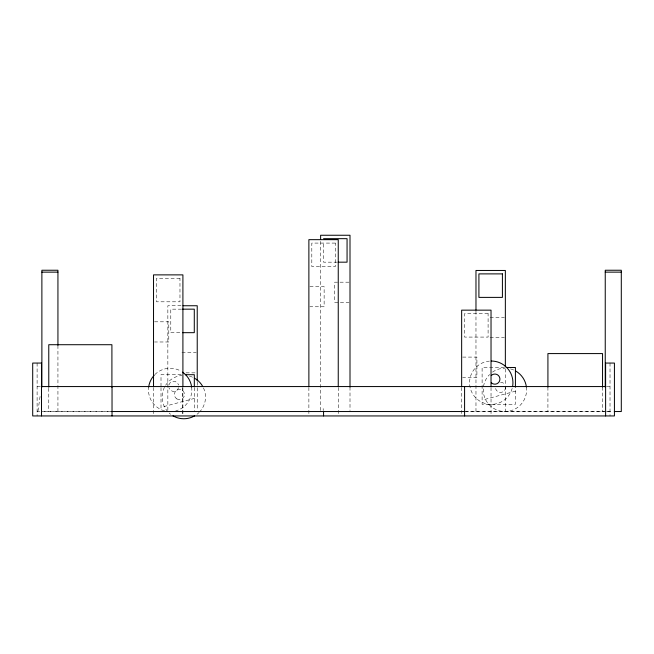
<?xml version="1.0" encoding="UTF-8"?>
<svg xmlns="http://www.w3.org/2000/svg" width="654" height="654" viewBox="0 0 654 654"><rect width="100%" height="100%" fill="white"/><g stroke="black" fill="none" stroke-linecap="round" stroke-linejoin="round"><path stroke-width="0.49" stroke-dasharray="3.27 2.45" d="M37.973 411.014L40.098 396.34M163.77 406.608L195.938 397.992M484.867 399.398L517.036 390.773M337.268 262.172L323.558 262.172L323.558 241.612M348.991 282.185L334.742 282.185L334.742 302.361L348.991 302.361M309.89 286.599L324.131 286.599L324.131 306.767L309.89 306.767M181.019 305.745L167.849 305.745L167.849 410.491M181.559 309.162L170.784 309.162L170.784 332.673L181.559 332.673M490.091 317.403L504.332 317.403M154.54 321.809L168.789 321.809L168.789 341.985L154.54 341.985M490.091 337.57L504.332 337.57M181.967 352.678L196.208 352.678M462.664 357.092L476.913 357.092L476.913 377.26L462.664 377.26M504.316 367.483L482.112 367.483L482.112 404.319L515.417 404.319L515.417 388.247M186.038 372.854L196.208 372.854M181.199 374.701L161.007 374.701L161.007 386.645M37.106 386.563L41.513 386.563M606.495 386.563L610.019 386.563M110.469 411.489L41.881 411.538L111.908 411.538M465.558 411.489L604.598 411.489M606.495 411.489L610.019 411.489M464.585 411.538L613.272 411.538M610.019 363.06L610.019 415.944M602.547 387.135L602.547 411.538M547.921 387.135L547.921 411.538M505.354 368.881L505.354 411.489M491.031 387.446L491.031 414.906M475.973 311.051L475.973 411.489M461.65 387.446L461.65 414.906M350.004 387.078L350.004 410.508M338.249 387.413L338.249 414.922M323.199 408.595L323.199 410.557M320.623 241.367L320.623 410.508M308.876 387.413L308.876 414.922M197.23 382.018L197.23 410.491M194.32 387.552L194.32 411.538M182.907 387.495L182.907 414.889M182.54 387.56L182.54 414.93M161.007 387.642L161.007 410.54M153.526 387.495L153.526 414.889M57.936 345.394L57.936 411.538M48.772 388.247L48.772 411.538M37.106 363.06L37.106 415.944M526.421 387.021A21.68 21.68 0 0 1 497.956 410.385A21.68 21.68 0 0 1 489.593 374.521M492.495 372.093A21.68 21.68 0 0 1 504.921 368.169M510.537 368.913A21.68 21.68 0 0 1 514.093 370.205M505.607 387.315A5.085 5.085 0 0 1 500.523 392.392A5.085 5.085 0 0 1 495.438 387.315M500.523 382.23A5.085 5.085 0 0 1 504.921 384.773M512.196 388.321A21.68 21.68 0 0 1 488.113 404.156A21.68 21.68 0 0 1 469.588 382.075A21.68 21.68 0 0 1 489.372 361.106M203.476 387.904A21.68 21.68 0 0 1 199.805 411.718M199.159 412.396A21.68 21.68 0 0 1 197.026 414.268M170.629 414.268A21.68 21.68 0 0 1 169.173 413.05M167.841 411.718A21.68 21.68 0 0 1 181.943 375.47M189.439 376.124A21.68 21.68 0 0 1 192.995 377.423M178.665 387.642A5.085 5.085 0 0 1 168.838 387.642M168.838 385.01A5.085 5.085 0 0 1 178.665 385.01M191.655 387.094A21.68 21.68 0 0 1 175.771 410.867M164.546 410.867A21.68 21.68 0 0 1 148.662 387.094M154.826 374.595A21.68 21.68 0 0 1 180.995 371.145M335.314 243.084L311.811 243.084L311.811 266.587L335.314 266.587L335.314 243.084M179.973 278.302L156.47 278.302L156.47 301.805L179.973 301.805L179.973 278.302M488.097 313.577L464.585 313.577L464.585 337.08L488.097 337.08L488.097 313.577M39.755 411.489L37.106 411.489L39.755 411.538M176.882 398.932A5.085 5.085 0 0 0 184.51 394.526A5.085 5.085 0 0 0 176.882 390.127A5.085 5.085 0 0 0 176.882 398.932"/><path stroke-width="0.98" d="M323.558 238.669L347.061 238.669L347.061 262.172L338.249 262.172M41.881 272.138L57.936 272.138M605.244 272.138L621.3 272.138M183.046 305.745L197.23 305.745L197.23 381.004M182.54 309.162L194.287 309.162L194.287 332.673L182.54 332.673M506.335 367.483L515.417 367.483L515.417 387.258M185.237 374.701L194.32 374.701L194.32 386.645M41.513 386.563L605.612 386.563M111.188 411.538L464.585 411.538M614.278 411.538L621.3 411.538L621.3 270.241L605.244 270.241L605.244 387.111M605.612 415.944L605.612 363.06L614.425 363.06L614.425 415.944L32.7 415.944L32.7 363.06L41.513 363.06L41.513 415.944M602.547 387.135L602.547 353.585L547.921 353.585L547.921 387.135M505.354 366.845L505.354 270.462L475.973 270.462L475.973 310.029M491.031 386.432L491.031 310.151L461.65 310.151L461.65 386.432M464.585 386.563L464.585 415.944M350.004 387.078L350.004 235.252L320.623 235.252L320.623 239.323M338.249 386.391L338.249 239.658L308.876 239.658L308.876 386.391M323.567 411.538L323.567 415.944M182.907 386.481L182.907 274.876L153.526 274.876L153.526 386.481M112.03 386.563L112.03 415.944M111.908 387.233L111.908 344.715L48.772 344.715L48.772 387.233M57.936 345.394L57.936 270.241L41.881 270.241L41.881 387.111M515.769 371.08A21.68 21.68 0 0 1 526.421 387.021M491.26 375.519A5.085 5.085 0 0 1 498.446 375.519A5.085 5.085 0 0 1 498.446 382.704A5.085 5.085 0 0 1 491.26 382.704M491.26 361.024A21.68 21.68 0 0 1 512.605 386.473M194.663 415.846A21.68 21.68 0 0 1 172.983 415.846M194.663 378.29A21.68 21.68 0 0 1 202.601 386.228M148.662 387.094A21.68 21.68 0 0 1 154.18 375.273M182.589 372.159A21.68 21.68 0 0 1 191.655 387.094M502.411 273.887L478.908 273.887L478.908 297.39L502.411 297.39L502.411 273.887"/></g></svg>
